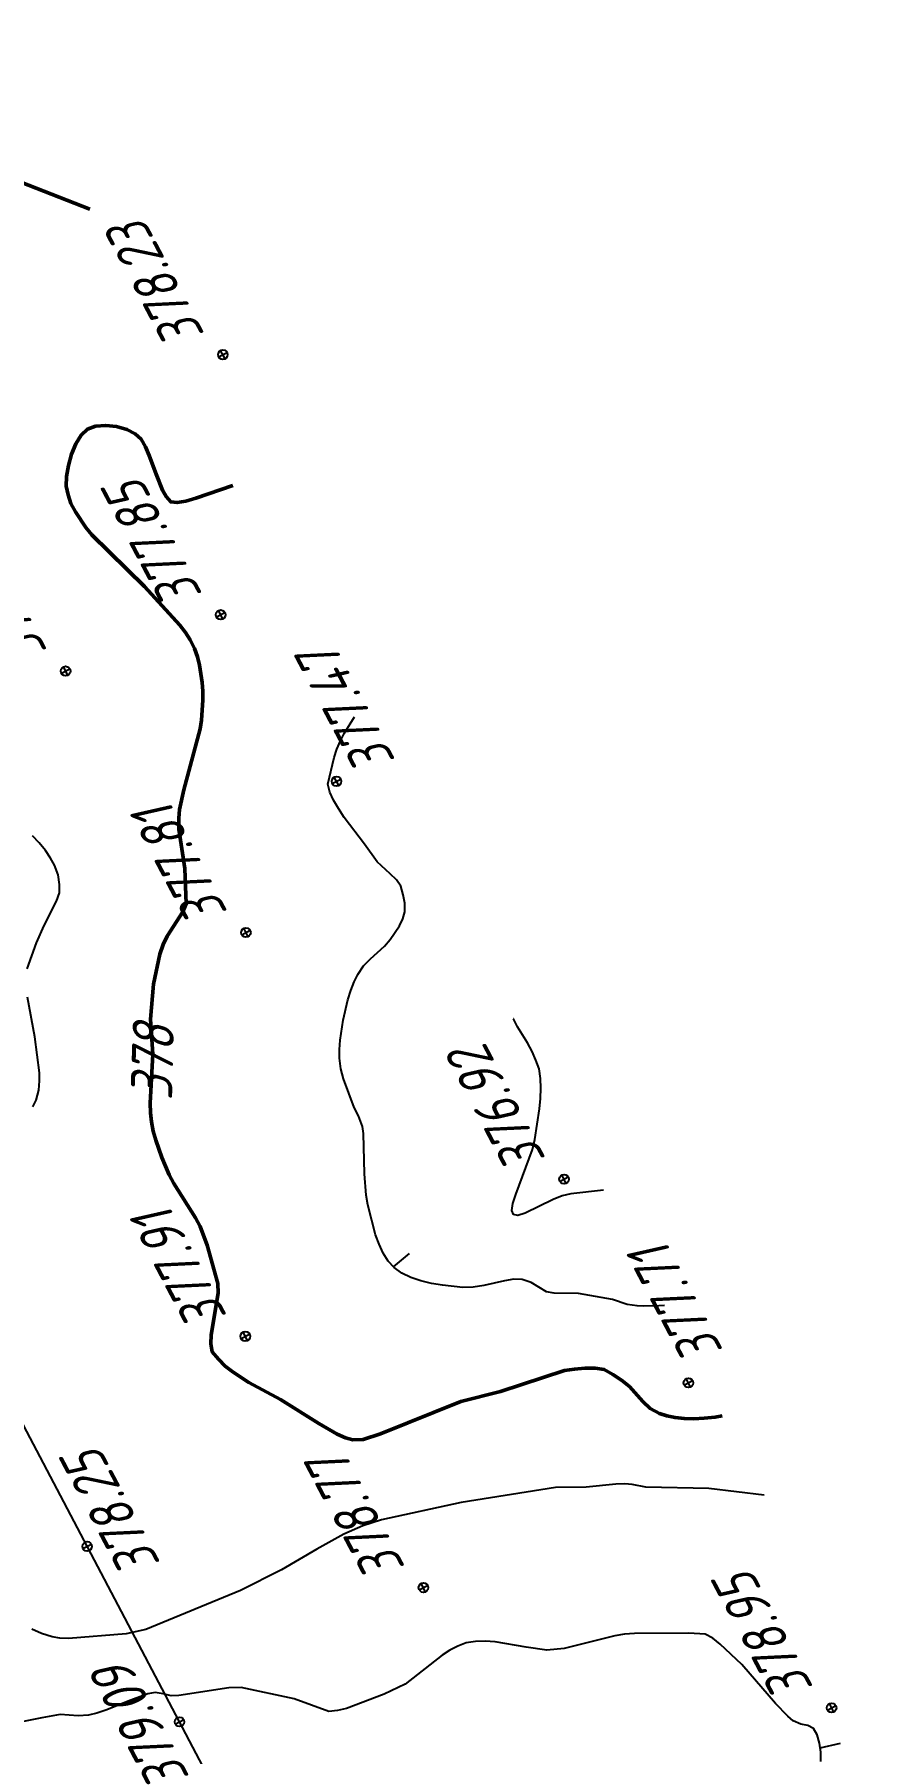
# Model space of a CAD drawing. Extents: x 1518325 to 1519424, y 2186901 to 2188655.
# Drawn here: x 1518484 to 1518566, y 2188462.4 to 2188627.8 of the extents above; entities that cross this region are included whole.
import ezdxf
from ezdxf.enums import TextEntityAlignment as Align

# ---------------------------------------------------------------- set-up
doc = ezdxf.new("R2010")
doc.units = 0
for name, color, linetype, lineweight in [('ИИ_ОТМЕТКА_025', 7, 'Continuous', 25), ('ИИ_РАЗМЕР_025', 7, 'Continuous', 25), ('ИИ_РЕЛЬЕФ_025', 34, 'Continuous', 25), ('ИИ_РЕЛЬЕФ_050', 34, 'Continuous', 50), ('ИИ_ТРАССА_ТРУБ_025', 7, 'Continuous', 25)]:
    doc.layers.add(name, color=color, linetype=linetype, lineweight=lineweight)
doc.styles.add('VNIPISIMPLEXCUR', font='simplex.shx', dxfattribs={"width": 0.8, "oblique": 15})
doc.dimstyles.new('ИИ-2000-м-dm$2', dxfattribs={"dimscale": 2, "dimtxt": 2.5, "dimasz": 2.5, "dimexe": 1.25, "dimexo": 0, "dimgap": 1, "dimtad": 2, "dimtoh": 1, "dimzin": 1, "dimdsep": 46, "dimtxsty": 'VNIPISIMPLEXCUR', "dimcen": 2.5, "dimaunit": 1, "dimazin": 0, "dimtfac": 1, "dimtmove": 1, "dimatfit": 2, "dimfxl": 1, "dimarcsym": 0})

# ---------------------------------------------------------------- blocks, each defined once
blk = doc.blocks.new('ИИ053296')
at = {"color": 0, "linetype": 'Continuous', "lineweight": 25}
blk.add_lwpolyline([(0, 0), (1, 0)], dxfattribs=at)
blk = doc.blocks.new('PICKET')
at = {"color": 0, "linetype": 'Continuous', "lineweight": 25}
for p, q in [((-0.23, 0), (0.23, 0)), ((0, 0.23), (0, -0.23))]:
    blk.add_line(p, q, dxfattribs=at)
blk.add_circle((0, 0), 0.23, dxfattribs=at)
at = {"color": 0, "linetype": 'Continuous', "style": 'VNIPISIMPLEXCUR', "oblique": 15, "width": 0.8}
blk.add_attdef('OTMETKA', (1.25, 0.3), '', height=2, dxfattribs=at)
at = {"color": 8, "linetype": 'Continuous', "style": 'VNIPISIMPLEXCUR', "oblique": 15, "width": 0.8, "flags": 1}
blk.add_attdef('NOMER', (1.25, -2.7), '', height=2, dxfattribs=at)
blk = doc.blocks.new('*D54')
at = {"layer": 'Defpoints', "color": 0, "transparency": 16777216}
for p in [(1518412.38, 2188627.85), (1518818.43, 2187967.48), (1518780.69, 2187955.9), (1518760.91, 2187937.21), (1519297.92, 2186946.83)]:
    blk.add_point(p, dxfattribs=at)
at = {"layer": 'ИИ_РАЗМЕР_025', "color": 0, "lineweight": -2, "transparency": 16777216}
for p, q in [((1518777.92, 2187969.12), (1518771.87, 2187980.6)), ((1518777.22, 2187957.5), (1518777.92, 2187969.12))]:
    blk.add_line(p, q, dxfattribs=at)
blk.add_arc((1518772.88, 2187943.51), 14.65, 43.4519, 102.0835, dxfattribs=at)
at = {"layer": 'ИИ_РАЗМЕР_025', "color": 0, "transparency": 16777216}
for points in [[(1518770.04, 2187957.2), (1518769.59, 2187958.46), (1518766.06, 2187956.47)], [(1518784.06, 2187953.97), (1518782.97, 2187953.19), (1518785.84, 2187950.33)]]:
    blk.add_solid(points, dxfattribs=at)
at = {"layer": 'ИИ_РАЗМЕР_025', "color": 0, "transparency": 16777216, "insert": (1518770.55, 2187973.71), "char_height": 4, "attachment_point": 5, "rotation": 117.7798, "style": 'VNIPISIMPLEXCUR'}
blk.add_mtext("90°1'", dxfattribs=at)
blk = doc.blocks.new('*D55')
at = {"layer": 'Defpoints', "color": 0, "transparency": 16777216}
for p in [(1518412.38, 2188627.85), (1518814.13, 2187903.06), (1518791.07, 2187895.12), (1518786.56, 2187888.53), (1519297.92, 2186946.83)]:
    blk.add_point(p, dxfattribs=at)
at = {"layer": 'ИИ_РАЗМЕР_025', "color": 0, "lineweight": -2, "transparency": 16777216}
for p, q in [((1518788.1, 2187902.13), (1518782.05, 2187913.61)), ((1518791.4, 2187897.04), (1518788.1, 2187902.13))]:
    blk.add_line(p, q, dxfattribs=at)
blk.add_arc((1518798.52, 2187894.83), 7.46, 148.8919, 176.6782, dxfattribs=at)
at = {"layer": 'ИИ_РАЗМЕР_025', "color": 0, "transparency": 16777216}
for points in [[(1518791.68, 2187899.17), (1518792.6, 2187898.2), (1518795.05, 2187901.43)], [(1518791.73, 2187895.41), (1518790.43, 2187895.12), (1518791.93, 2187891.36)]]:
    blk.add_solid(points, dxfattribs=at)
at = {"layer": 'ИИ_РАЗМЕР_025', "color": 0, "transparency": 16777216, "insert": (1518780.73, 2187906.71), "char_height": 4, "attachment_point": 5, "rotation": 117.7798, "style": 'VNIPISIMPLEXCUR'}
blk.add_mtext("90°1'", dxfattribs=at)

msp = doc.modelspace()

# ---------------------------------------------------------------- linework, layer by layer
at = {"layer": 'ИИ_РЕЛЬЕФ_025'}
for points, elevation in [([(1518544.658, 2188505.48), (1518544.131, 2188505.44), (1518542.68, 2188505.422), (1518542.05, 2188505.448), (1518541.092, 2188505.592), (1518539.654, 2188506.056), (1518536.38, 2188506.631), (1518534.033, 2188506.682), (1518533.302, 2188506.808), (1518531.825, 2188507.696), (1518530.952, 2188508.001), (1518530.162, 2188508.017), (1518529.263, 2188507.876), (1518527.274, 2188507.42), (1518526.249, 2188507.255), (1518525.248, 2188507.231), (1518523.272, 2188507.439), (1518522.233, 2188507.617), (1518521.212, 2188507.863), (1518520.247, 2188508.188), (1518519.378, 2188508.606), (1518518.643, 2188509.13), (1518518.059, 2188509.768), (1518517.575, 2188510.527), (1518517.176, 2188511.38), (1518516.844, 2188512.299), (1518516.093, 2188515.172), (1518515.927, 2188516.101), (1518515.784, 2188518.164), (1518515.682, 2188522.033), (1518515.575, 2188522.722), (1518515.198, 2188523.734), (1518514.777, 2188524.54), (1518513.743, 2188527.304), (1518513.477, 2188528.268), (1518513.349, 2188529.306), (1518513.353, 2188530.128), (1518513.417, 2188531.029), (1518513.707, 2188532.964), (1518514.175, 2188534.903), (1518514.462, 2188535.809), (1518514.779, 2188536.638), (1518515.119, 2188537.365), (1518515.672, 2188538.183), (1518516.337, 2188538.871), (1518517.704, 2188540.08), (1518518.255, 2188540.708), (1518519.137, 2188542.05), (1518519.46, 2188542.72), (1518519.652, 2188543.392), (1518519.664, 2188544.218), (1518519.507, 2188545.035), (1518519.278, 2188545.84), (1518518.845, 2188546.467), (1518518.254, 2188547.055), (1518516.98, 2188548.209), (1518515.78, 2188549.902), (1518513.826, 2188552.478), (1518513.257, 2188553.316), (1518512.782, 2188554.132), (1518512.431, 2188554.918), (1518512.235, 2188555.666), (1518512.848, 2188558.226), (1518513.112, 2188559.052), (1518513.446, 2188559.841), (1518513.803, 2188560.564), (1518514.804, 2188562.151)], 377.5), ([(1518483.267, 2188537.882), (1518484.183, 2188540.409), (1518484.918, 2188542.054), (1518486.102, 2188544.407), (1518486.383, 2188545.197), (1518486.402, 2188546.027), (1518486.253, 2188546.95), (1518485.912, 2188547.882), (1518485.536, 2188548.549), (1518485.034, 2188549.28), (1518484.443, 2188550.016), (1518483.803, 2188550.695)], 378.5), ([(1518483.832, 2188524.598), (1518484.138, 2188525.249), (1518484.405, 2188526.208), (1518484.47, 2188527.117), (1518484.448, 2188527.872), (1518484.003, 2188531.348), (1518483.322, 2188535.165)], 378.5), ([(1518538.799, 2188516.602), (1518535.662, 2188516.229), (1518534.822, 2188516.045), (1518533.96, 2188515.692), (1518531.239, 2188514.361), (1518530.557, 2188514.143), (1518530.111, 2188514.232), (1518529.972, 2188514.64), (1518530.068, 2188515.313), (1518530.338, 2188516.187), (1518531.956, 2188520.49), (1518532.193, 2188521.461), (1518532.646, 2188524.435), (1518532.733, 2188525.423), (1518532.763, 2188526.396), (1518532.719, 2188527.345), (1518532.585, 2188528.263), (1518532.289, 2188529.099), (1518531.922, 2188529.937), (1518531.481, 2188530.759), (1518530.518, 2188532.325), (1518530.119, 2188533.072), (1518530.11, 2188533.096)], 377), ([(1518554.277, 2188487.22), (1518548.959, 2188487.863), (1518542.875, 2188488.001), (1518541.566, 2188488.244), (1518540.841, 2188488.315), (1518539.991, 2188488.297), (1518537.119, 2188488.013), (1518534.169, 2188487.961), (1518525.1, 2188486.539), (1518517.415, 2188484.864), (1518515.601, 2188484.269), (1518513.783, 2188483.464), (1518511.194, 2188482.03), (1518507.789, 2188480.039), (1518503.817, 2188478.066), (1518494.71, 2188474.313), (1518492.803, 2188473.87), (1518487.243, 2188473.419), (1518486.419, 2188473.459), (1518485.671, 2188473.584), (1518484.653, 2188473.903), (1518483.725, 2188474.338)], 378.5), ([(1518559.729, 2188461.593), (1518559.74, 2188462.487), (1518559.618, 2188463.371), (1518559.373, 2188464.16), (1518559.013, 2188464.763), (1518558.469, 2188465.053), (1518557.817, 2188465.2), (1518557.082, 2188465.514), (1518556.556, 2188465.94), (1518555.364, 2188467.16), (1518552.118, 2188470.92), (1518550.033, 2188472.901), (1518549.328, 2188473.462), (1518548.606, 2188473.849), (1518547.031, 2188473.944), (1518541.782, 2188473.917), (1518540.829, 2188473.834), (1518539.895, 2188473.685), (1518535.009, 2188472.471), (1518533.333, 2188472.303), (1518531.353, 2188472.594), (1518528.359, 2188473.102), (1518527.393, 2188473.175), (1518526.459, 2188473.15), (1518525.566, 2188472.999), (1518524.764, 2188472.703), (1518523.989, 2188472.324), (1518523.249, 2188471.84), (1518519.678, 2188469.023), (1518517.678, 2188468.08), (1518514.026, 2188466.707), (1518513.158, 2188466.487), (1518512.344, 2188466.415), (1518509.012, 2188467.636), (1518503.896, 2188468.728), (1518502.703, 2188468.69), (1518497.876, 2188467.936), (1518497.157, 2188467.907), (1518496.382, 2188468.105), (1518495.591, 2188468.244), (1518494.889, 2188468.1), (1518493.02, 2188467.411), (1518490.951, 2188466.572), (1518489.998, 2188466.238), (1518489.182, 2188466.038), (1518488.186, 2188465.976), (1518486.441, 2188466.117), (1518484.693, 2188465.809), (1518482.927, 2188465.452)], 379)]:
    msp.add_lwpolyline(points, dxfattribs=dict(at, elevation=elevation))
at = {"layer": 'ИИ_РЕЛЬЕФ_050', "elevation": 378}
for points in [[(1518489.305, 2188611.026), (1518480.43, 2188614.479)], [(1518550.244, 2188494.876), (1518549.552, 2188494.747), (1518548.487, 2188494.631), (1518547.491, 2188494.584), (1518546.561, 2188494.605), (1518545.699, 2188494.695), (1518544.904, 2188494.853), (1518544.176, 2188495.079), (1518543.301, 2188495.576), (1518542.599, 2188496.25), (1518541.3, 2188497.702), (1518540.517, 2188498.292), (1518539.706, 2188498.83), (1518538.866, 2188499.315), (1518537.979, 2188499.462), (1518536.999, 2188499.463), (1518535.995, 2188499.366), (1518535.035, 2188499.219), (1518528.883, 2188497.198), (1518525.047, 2188496.262), (1518517.309, 2188493.128), (1518515.633, 2188492.579), (1518514.664, 2188492.55), (1518513.946, 2188492.747), (1518513.146, 2188493.097), (1518511.375, 2188494.115), (1518507.68, 2188496.436), (1518504.646, 2188498.073), (1518503.126, 2188499.07), (1518502.346, 2188499.643), (1518501.698, 2188500.319), (1518501.113, 2188501.041), (1518500.958, 2188501.79), (1518500.987, 2188502.667), (1518501.666, 2188506.673), (1518501.657, 2188507.605), (1518500.621, 2188511.297), (1518499.93, 2188513.077), (1518499.492, 2188513.937), (1518497.396, 2188517.235), (1518496.957, 2188518.08), (1518496.244, 2188519.723), (1518495.657, 2188521.397), (1518495.43, 2188522.263), (1518495.259, 2188523.158), (1518495.166, 2188524.039), (1518495.14, 2188524.951), (1518495.374, 2188529.678), (1518495.152, 2188533.055), (1518495.445, 2188536.405), (1518496.062, 2188539.304), (1518496.372, 2188540.253), (1518496.774, 2188541.048), (1518498.284, 2188543.382), (1518498.587, 2188544.16), (1518498.477, 2188547.548), (1518497.88, 2188551.339), (1518497.876, 2188552.414), (1518497.964, 2188553.246), (1518498.356, 2188555.122), (1518499.933, 2188561.014), (1518500.06, 2188561.827), (1518500.195, 2188563.762), (1518500.187, 2188564.629), (1518500.131, 2188565.46), (1518499.874, 2188567.134), (1518499.676, 2188567.942), (1518499.392, 2188568.742), (1518498.982, 2188569.577), (1518498.532, 2188570.274), (1518497.972, 2188570.992), (1518494.568, 2188574.688), (1518489.511, 2188579.674), (1518488.941, 2188580.389), (1518487.933, 2188581.903), (1518487.484, 2188582.692), (1518487.223, 2188583.529), (1518487.026, 2188584.373), (1518487.067, 2188585.3), (1518487.251, 2188586.355), (1518487.561, 2188587.435), (1518487.98, 2188588.442), (1518488.49, 2188589.275), (1518489.076, 2188589.833), (1518489.869, 2188590.13), (1518490.846, 2188590.21), (1518491.89, 2188590.099), (1518492.879, 2188589.824), (1518493.696, 2188589.411), (1518494.243, 2188588.878), (1518494.679, 2188588.161), (1518495.041, 2188587.32), (1518495.691, 2188585.515), (1518496.328, 2188583.988), (1518496.666, 2188583.366), (1518497.106, 2188582.848), (1518497.735, 2188582.778), (1518498.56, 2188582.91), (1518499.529, 2188583.189), (1518503.076, 2188584.414)]]:
    msp.add_lwpolyline(points, dxfattribs=at)
at = {"layer": 'ИИ_ТРАССА_ТРУБ_025', "color": 4}
msp.add_lwpolyline([(1519297.92, 2186946.834), (1518412.378, 2188627.85)], dxfattribs=at)

# ---------------------------------------------------------------- block references
at = {"layer": 'ИИ_ОТМЕТКА_025', "xscale": 2, "yscale": 2, "zscale": 2, "rotation": 117.7797222222222}
for p, values in [((1518502.128, 2188597.021, 378.23), {'OTMETKA': '378.23'}), ((1518501.92, 2188571.98, 377.85), {'OTMETKA': '377.85'}), ((1518486.98, 2188566.56, 378.21), {'OTMETKA': '378.21'}), ((1518504.35, 2188541.39, 377.81), {'OTMETKA': '377.81'}), ((1518535.001, 2188517.65, 376.92), {'OTMETKA': '376.92'}), ((1518504.29, 2188502.52, 377.91), {'OTMETKA': '377.91'}), ((1518521.45, 2188478.33, 378.77), {'OTMETKA': '378.77'}), ((1518560.77, 2188466.76, 378.95), {'OTMETKA': '378.95'})]:
    msp.add_blockref('PICKET', p, dxfattribs=at).add_auto_attribs(values)
at = {"layer": 'ИИ_ОТМЕТКА_025'}
ref = msp.add_blockref('PICKET', (1518513.075, 2188555.947, 377.47), dxfattribs=dict(at, xscale=2, yscale=2, zscale=2, rotation=117.7797222222222))
ref.add_attrib('OTMETKA', '377.47', (1518518.815, 2188557.931, 377.47), dxfattribs={"layer": '0', "color": 0, "linetype": 'Continuous', "height": 4, "rotation": 117.77972, "style": 'VNIPISIMPLEXCUR', "oblique": 15, "width": 0.8})
ref = msp.add_blockref('PICKET', (1518546.978, 2188498.044, 377.71), dxfattribs=dict(at, xscale=2, yscale=2, zscale=2, rotation=117.7797222222222))
ref.add_attrib('OTMETKA', '377.71', (1518550.388, 2188501.135, 377.71), dxfattribs={"layer": '0', "color": 0, "linetype": 'Continuous', "height": 4, "rotation": 117.77972, "style": 'VNIPISIMPLEXCUR', "oblique": 15, "width": 0.8})
ref = msp.add_blockref('PICKET', (1518489.053, 2188482.299, 378.25), dxfattribs=dict(at, xscale=2, yscale=2, zscale=2, rotation=117.7797222222222))
ref.add_attrib('OTMETKA', '378.25', (1518496.182, 2188480.652, 378.25), dxfattribs={"layer": '0', "color": 0, "linetype": 'Continuous', "height": 4, "rotation": 117.77972, "style": 'VNIPISIMPLEXCUR', "oblique": 15, "width": 0.8})
ref = msp.add_blockref('PICKET', (1518497.949, 2188465.412, 379.09), dxfattribs=dict(at, xscale=2, yscale=2, zscale=2, rotation=117.7797222222222))
ref.add_attrib('OTMETKA', '379.09', (1518498.983, 2188460.064, 379.09), dxfattribs={"layer": '0', "color": 0, "linetype": 'Continuous', "height": 4, "rotation": 117.77972, "style": 'VNIPISIMPLEXCUR', "oblique": 15, "width": 0.8})
at = {"layer": 'ИИ_РЕЛЬЕФ_025'}
for p, xscale, yscale, zscale, rotation in [((1518518.566, 2188509.215, 377.5), 2, 2, 2, 39.99465230591834), ((1518559.681, 2188462.92, 379), 1.999999999999999, 1.999999999999999, 1.999999999999999, 12.9886790259183)]:
    msp.add_blockref('ИИ053296', p, dxfattribs=dict(at, xscale=xscale, yscale=yscale, zscale=zscale, rotation=rotation))

# ---------------------------------------------------------------- texts
at = {"layer": 'ИИ_РЕЛЬЕФ_025', "style": 'VNIPISIMPLEXCUR', "oblique": 15, "width": 0.8}
msp.add_text('378', height=4, rotation=88.36987, dxfattribs=at).set_placement((1518495.334, 2188528.861, 378), align=Align.MIDDLE)

# ---------------------------------------------------------------- dimensions: what is measured, and where the dimension line sits
at = {"layer": 'ИИ_РАЗМЕР_025'}
for base, line1, line2, picture, middle in [((1518780.695, 2187955.898), ((1518760.909, 2187937.208), (1518818.429, 2187967.478)), ((1519297.92, 2186946.834), (1518412.378, 2188627.85)), '*D54', (1518770.553, 2187973.705)), ((1518791.072, 2187895.122), ((1519297.92, 2186946.834), (1518412.378, 2188627.85)), ((1518814.129, 2187903.058), (1518786.559, 2187888.528)), '*D55', (1518780.731, 2187906.714))]:
    dim = msp.add_angular_dim_2l(base=base, line1=line1, line2=line2, dimstyle='ИИ-2000-м-dm$2', override={"dimtxt": 2, "dimasz": 2, "dimzin": 0}, dxfattribs=at)
    dim.commit()
    dim.dimension.update_dxf_attribs({"geometry": picture, "text_midpoint": middle, "dimtype": 162})

doc.saveas('drawing.dxf')
